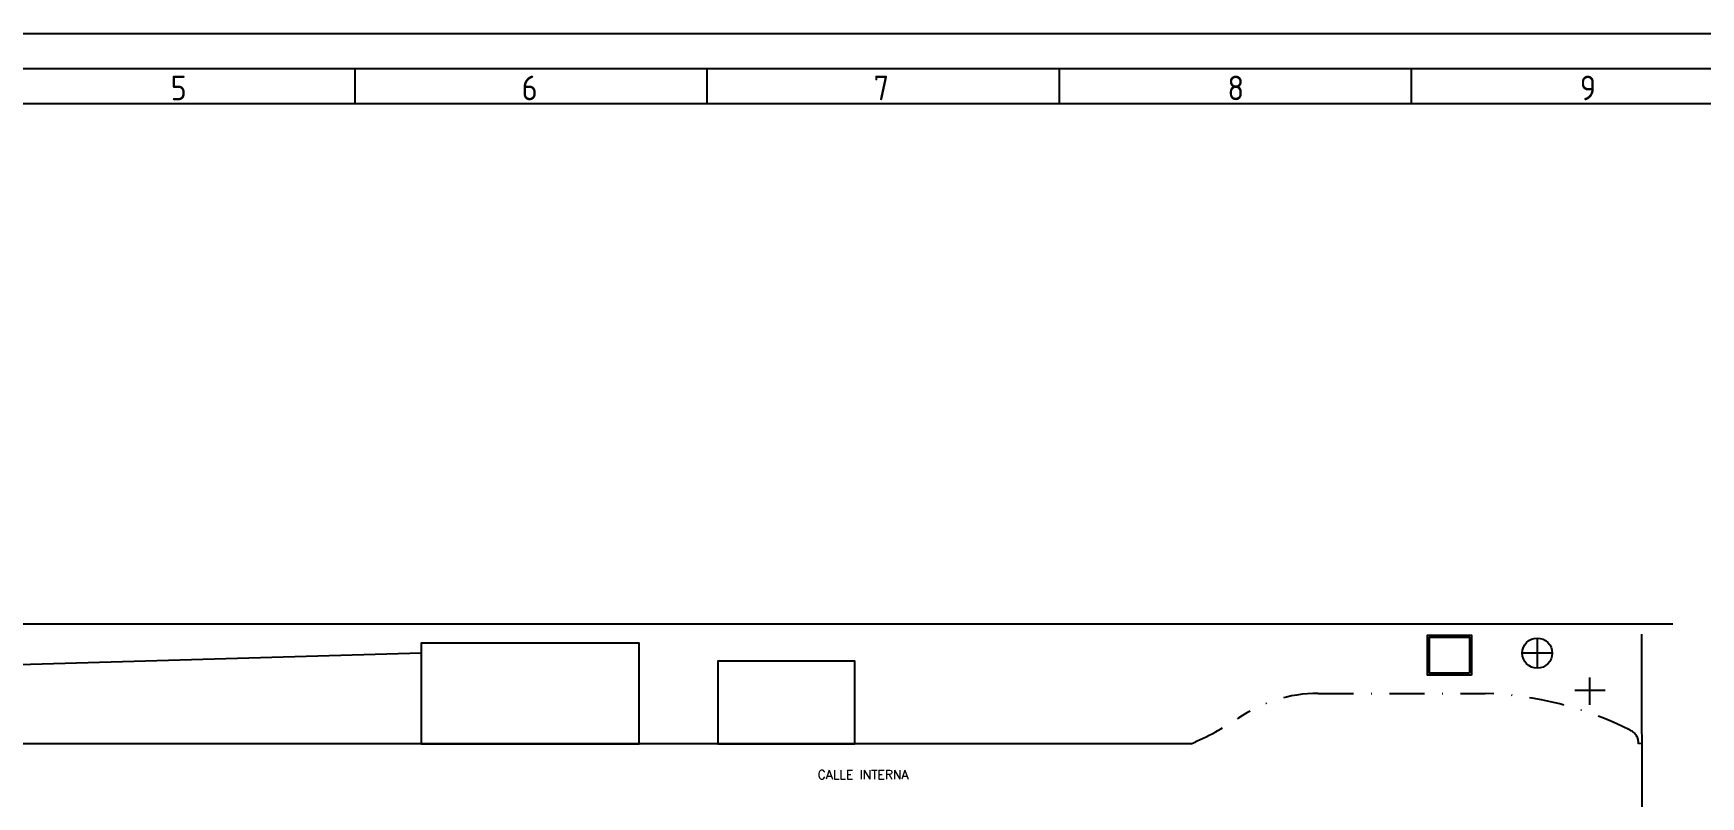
# Model space of a CAD drawing. Header units: millimetres. Extents: x 6770 to 7364, y 89910 to 90330.
# Drawn here: x 6971.3 to 7208.1, y 90221.6 to 90330 of the extents above; entities that cross this region are included whole.
import ezdxf
from ezdxf.enums import TextEntityAlignment as Align

# ---------------------------------------------------------------- set-up
doc = ezdxf.new("R2010")
doc.units = ezdxf.units.MM
doc.header["$LTSCALE"] = 10
doc.linetypes.add('DASHDOT', pattern=[1, 0.5, -0.25, 0, -0.25])
for name, color, linetype in [('035', 5, 'Continuous'), ('07', 7, 'Continuous'), ('A-MUROS', 10, 'Continuous'), ('TEXTO', 3, 'Continuous')]:
    doc.layers.add(name, color=color, linetype=linetype)
doc.styles.add('ISO Proportional', font='isocp.shx')
doc.styles.add('SIMPLEX', font='simplex')

# ---------------------------------------------------------------- blocks, each defined once
blk = doc.blocks.new('DIN_border_a2')
at = {"layer": '035'}
for p, q in [((247, 415), (247, 410)), ((297, 415), (297, 410)), ((347, 415), (347, 410)), ((397, 415), (397, 410)), ((584, 410), (10, 410))]:
    blk.add_line(p, q, dxfattribs=at)
blk.add_lwpolyline([(0, 420), (594, 420), (594, 0), (0, 0)], close=True, dxfattribs=at)
at = {"layer": '07'}
blk.add_lwpolyline([(5, 415), (589, 415), (589, 5), (5, 5)], close=True, dxfattribs=at)
at = {"layer": '035', "style": 'ISO Proportional'}
for s, p in [('5', (220.84, 410.5)), ('6', (270.69, 410.5)), ('7', (320.67, 410.5)), ('8', (370.92, 410.5)), ('9', (420.96, 410.5))]:
    blk.add_text(s, height=3.5, dxfattribs=at).set_placement(p)

msp = doc.modelspace()

# ---------------------------------------------------------------- linework, layer by layer
at = {"layer": 'A-MUROS'}
for p, q in [((7204.19, 90246.12), (6890.03, 90246.12)), ((7184.91, 90244.14), (7184.91, 90239.85)), ((7200.12, 90052.41), (7199.77, 90244.69)), ((7026.42, 90242.01), (6893.6, 90238.14)), ((7187.05, 90242), (7182.76, 90242)), ((7192.33, 90238.55), (7192.33, 90234.66)), ((7194.57, 90236.71), (7190.24, 90236.71)), ((7135.76, 90229.14), (6946.45, 90229.14)), ((7199.77, 90229.15), (7199.31, 90229.14))]:
    msp.add_line(p, q, dxfattribs=at)
for points in [[(7026.42, 90229.14), (7057.4, 90229.14), (7057.4, 90243.4), (7026.42, 90243.4)], [(7175.6, 90238.85), (7169.31, 90238.85), (7169.31, 90244.57), (7175.6, 90244.57)], [(7175.31, 90239.14), (7169.6, 90239.14), (7169.6, 90244.28), (7175.31, 90244.28)], [(7068.57, 90229.14), (7088, 90229.14), (7088, 90240.87), (7068.57, 90240.87)]]:
    msp.add_lwpolyline(points, close=True, dxfattribs=at)
at = {"layer": 'A-MUROS', "linetype": 'DASHDOT'}
msp.add_lwpolyline([(7135.76, 90229.14, 0.042736), (7142.4, 90232.71, -0.152896), (7153.81, 90236.28), (7177.53, 90236.28, -0.108255), (7198.13, 90231.06, -0.284008), (7199.31, 90229.14), (7199.31, 90229.14)], format="xyb", dxfattribs=at)
at = {"layer": 'A-MUROS', "linetype": 'Continuous'}
msp.add_circle((7184.91, 90242), 2.14, dxfattribs=at)

# ---------------------------------------------------------------- block references
msp.add_blockref('DIN_border_a2', (6770, 89910))

# ---------------------------------------------------------------- texts
at = {"layer": 'TEXTO', "color": 1, "linetype": 'Continuous', "style": 'SIMPLEX'}
msp.add_text('CALLE INTERNA', height=1.2857, dxfattribs=at).set_placement((7082.73, 90224.75), align=Align.MIDDLE_LEFT)

doc.saveas('drawing.dxf')
